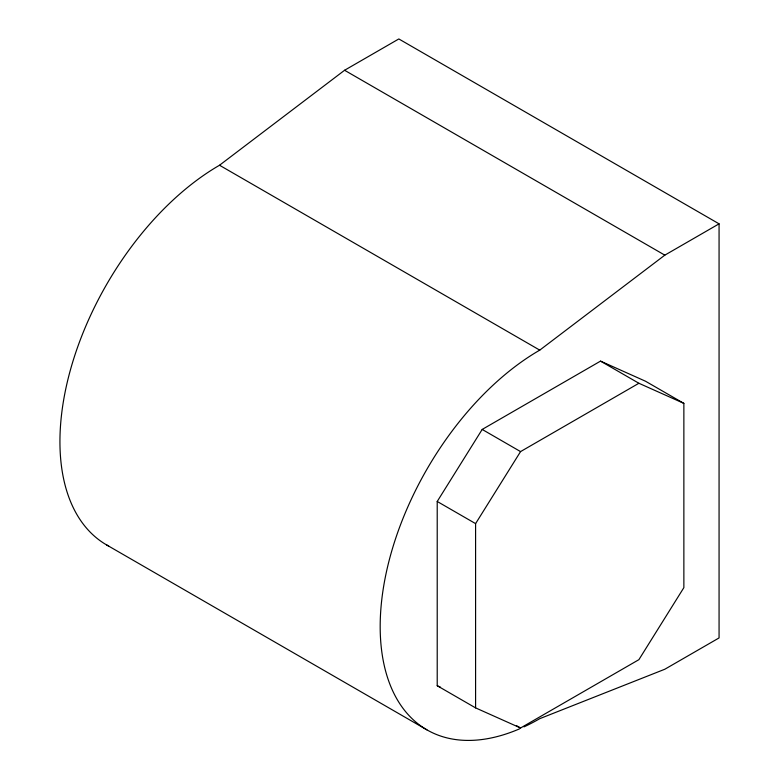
<?xml version="1.0" encoding="UTF-8"?>
<svg xmlns="http://www.w3.org/2000/svg" width="779" height="779" viewBox="0 0 779 779"><rect width="100%" height="100%" fill="white"/><g stroke="black" fill="none" stroke-linecap="round" stroke-linejoin="round"><path stroke-width="1.17" d="M437.214 501.472L482.191 429.433L600.531 361.115L645.499 381.223L683.865 403.376L683.865 587.639L638.897 659.667L520.557 727.995L475.589 707.887L437.214 685.734L437.214 501.472L475.589 523.624L475.589 707.887M475.589 523.624L520.557 451.596L638.897 383.268L683.865 403.376M108.719 546.098A225.686 130.297 -60 0 1 71.541 365.955A225.686 130.297 -60 0 1 219.522 165.245L344.581 70.266L398.829 38.95L719.066 223.836L719.066 637.923L664.818 669.239L539.759 718.666A225.686 130.297 -60 0 1 524.004 726.865M519.486 728.881A225.686 130.297 -60 0 1 380.503 614.621A225.686 130.297 -60 0 1 539.759 350.131L664.818 255.152L719.066 223.836M437.214 685.734L440.505 687.205M344.581 70.266L664.818 255.152M600.531 361.115L638.897 383.268M219.522 165.245L539.759 350.131M482.191 429.433L520.557 451.596M516.409 725.6L520.557 727.995M106.674 544.959L426.911 729.845"/></g></svg>
